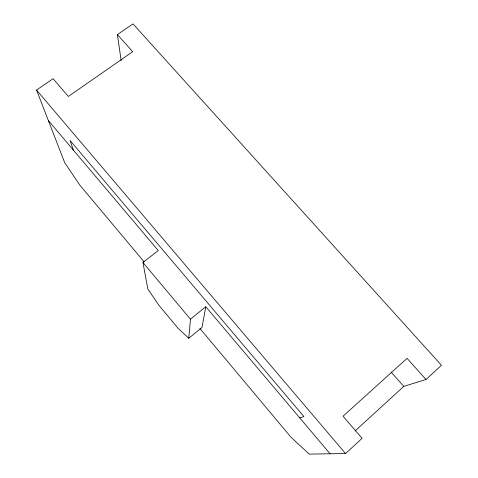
<?xml version="1.0" encoding="UTF-8"?>
<svg xmlns="http://www.w3.org/2000/svg" width="478" height="478" viewBox="0 0 478 478"><rect width="100%" height="100%" fill="white"/><g stroke="black" fill="none" stroke-linecap="round" stroke-linejoin="round"><path stroke-width="0.72" d="M142.952 262.488L147.822 289.017L158.929 305.287L177.9 328.117L188.786 338.275L190.453 319.22L142.952 262.488L158.284 250.556L48.338 120.498M330.089 453.783L205.785 306.745L202.009 327.424L188.786 338.275M199.924 328.476L290.959 437.149L309.194 454.1L345.546 453.55L362.073 438.344L343.055 416.207L407.065 358.345L426.006 379.514L441.469 365.288L133.009 23.9L117.397 34.601L121.185 60.736M355.046 430.959L403.785 386.391L426.006 379.514M190.453 319.22L205.785 306.745M144.069 261.801L79.886 185.177L64.691 162.657L36.531 90.055L53.094 78.697L68.354 96.466L132.687 51.69L117.397 34.601M299.742 417.886L303.912 416.571L70.051 140.46L73.367 150.104M391.064 372.039L403.785 386.391M36.531 90.055L345.546 453.55"/></g></svg>
